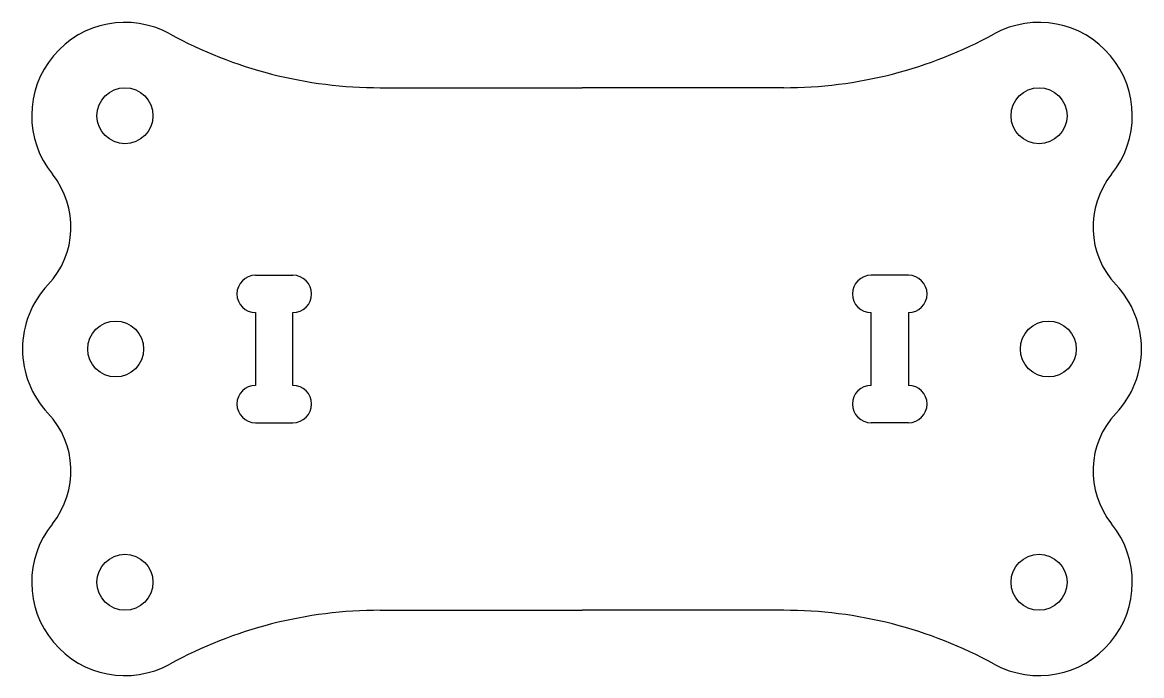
# Model space of a CAD drawing. Header units: millimetres. Extents: x -30 to 30, y -17.5 to 17.5.
import ezdxf

# ---------------------------------------------------------------- set-up
doc = ezdxf.new("R2010")
doc.units = ezdxf.units.MM
doc.layers.add('Sketch003', color=7, linetype='CONTINUOUS')

msp = doc.modelspace()

# ---------------------------------------------------------------- linework, layer by layer
at = {"layer": 'Sketch003'}
for p, q in [((-10.8161, 14), (0, 14)), ((10.8161, 14), (0, 14)), ((-17.5, 3.95), (-15.5, 3.95)), ((17.5, 3.95), (15.5, 3.95)), ((-17.5, 1.95), (-17.5, -1.95)), ((-15.5, -1.95), (-15.5, 1.95)), ((15.5, -1.95), (15.5, 1.95)), ((17.5, 1.95), (17.5, -1.95)), ((-17.5, -3.95), (-15.5, -3.95)), ((17.5, -3.95), (15.5, -3.95)), ((-10.8161, -14), (0, -14)), ((10.8161, -14), (0, -14))]:
    msp.add_line(p, q, dxfattribs=at)
for centre in [(-24.5, 12.5), (24.5, 12.5), (-25, 0), (25, 0), (-24.5, -12.5), (24.5, -12.5)]:
    msp.add_circle(centre, 1.5, dxfattribs=at)
for centre, radius, start, end in [((-24.5, 12.5), 5, 61.3056, -141.111), ((24.5, 12.5), 5, -38.8889, 118.694), ((-10.8161, 37.5), 23.5, -118.694, -90), ((10.8161, 37.5), 23.5, -90, -61.3056), ((-31.8945, 6.53578), 4.5, -43.4702, 38.8889), ((31.8945, 6.53578), 4.5, 141.111, -136.53), ((-17.5, 2.95), 1, 90, -90), ((-15.5, 2.95), 1, -90, 90), ((15.5, 2.95), 1, 90, -90), ((17.5, 2.95), 1, -90, 90), ((-25, 0), 5, 136.53, -180), ((25, 0), 5, 0, 43.4702), ((-25, 0), 5, 180, -136.53), ((25, 0), 5, -43.4702, 0), ((-17.5, -2.95), 1, 90, -90), ((-15.5, -2.95), 1, -90, 90), ((15.5, -2.95), 1, 90, -90), ((17.5, -2.95), 1, -90, 90), ((-31.8945, -6.53578), 4.5, -38.8889, 43.4702), ((31.8945, -6.53578), 4.5, 136.53, -141.111), ((-24.5, -12.5), 5, 141.111, -61.3056), ((24.5, -12.5), 5, -118.694, 38.8889), ((-10.8161, -37.5), 23.5, 90, 118.694), ((10.8161, -37.5), 23.5, 61.3056, 90)]:
    msp.add_arc(centre, radius, start, end, dxfattribs=at)

doc.saveas('drawing.dxf')
